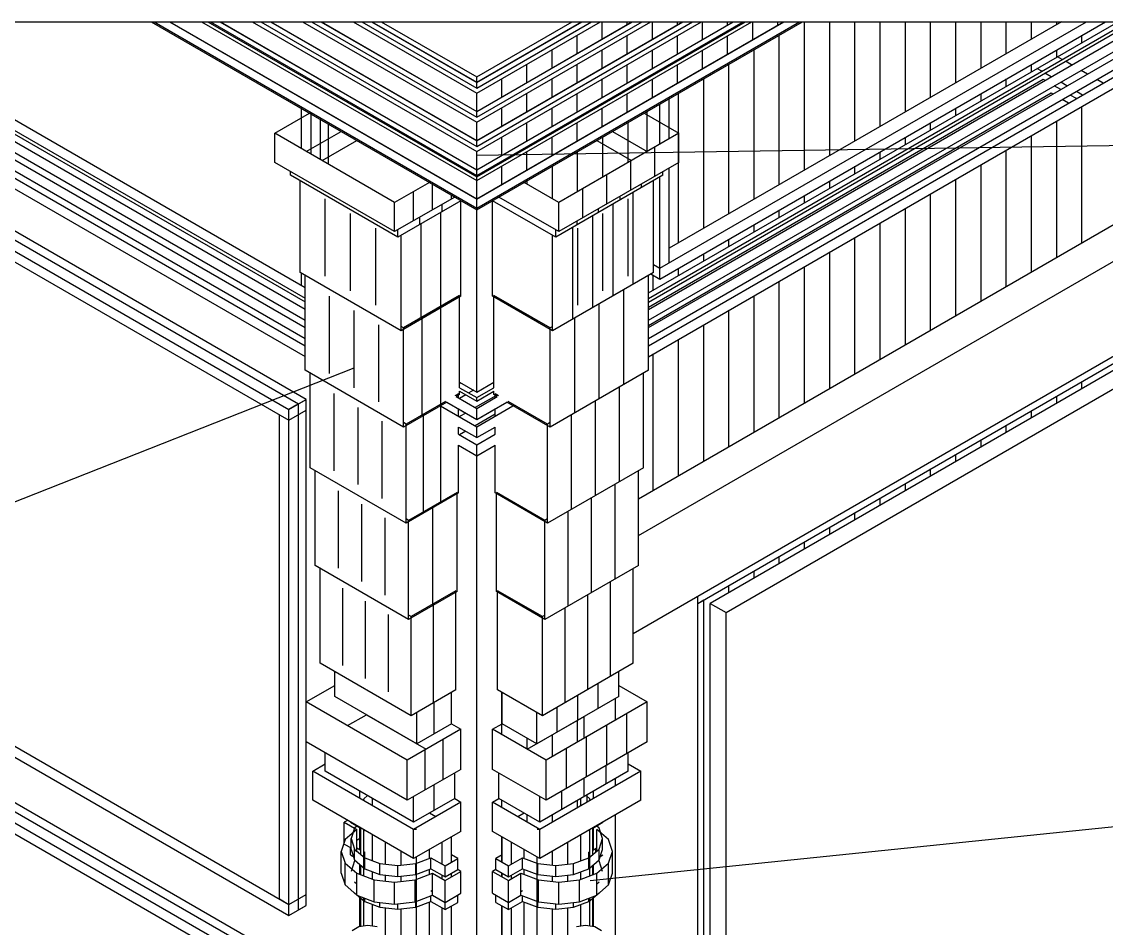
# Model space of a CAD drawing. Header units: inches. Extents: x 0.3 to 16.2, y 0.3 to 11.4.
# Drawn here: x 11.803 to 14.732, y 3.733 to 6.181 of the extents above; entities that cross this region are included whole.
import ezdxf

# ---------------------------------------------------------------- set-up
doc = ezdxf.new("R2010")
doc.units = ezdxf.units.IN
doc.header["$LTSCALE"] = 0.009843
doc.header["$MEASUREMENT"] = 0
doc.layers.add('GEOMETRY', color=7, linetype='Continuous')

msp = doc.modelspace()

# ---------------------------------------------------------------- linework, layer by layer
at = {"layer": 'GEOMETRY'}
for p, q in [((13.0315, 5.8209), (15.9843, 5.8661)), ((12.6992, 5.2453), (10.0787, 4.2126)), ((13.3382, 3.8622), (15.9843, 4.1339))]:
    msp.add_line(p, q, dxfattribs=at)
for points in [[(9.9213, 6.1811), (16.1417, 6.1811), (16.1417, 2.4803), (9.9213, 2.4803), (9.9213, 6.1811)], [(10.66, 6.1811), (12.5244, 5.1047)], [(10.7111, 6.1811), (12.5244, 5.1343)], [(10.7111, 6.1811), (12.5244, 5.1343)], [(10.7627, 6.1811), (12.55, 5.1492)], [(10.7627, 6.1811), (12.55, 5.1492)], [(12.5713, 5.1614), (10.8052, 6.1811)], [(12.5713, 5.1614), (10.8052, 6.1811)], [(11.0014, 6.1811), (12.5681, 5.2768)], [(11.0525, 6.1811), (12.5681, 5.3063)], [(11.0525, 6.1811), (12.5681, 5.3063)], [(11.0867, 6.1811), (12.5681, 5.326)], [(11.0867, 6.1811), (12.5681, 5.326)], [(11.1378, 6.1811), (12.5681, 5.3555)], [(11.1378, 6.1811), (12.5681, 5.3555)], [(11.1719, 6.1811), (12.5681, 5.3752)], [(11.172, 6.1811), (12.5681, 5.3752)], [(11.2233, 6.1811), (12.5681, 5.4047)], [(11.2233, 6.1811), (12.5681, 5.4047)], [(11.2574, 6.1811), (12.5681, 5.4244)], [(11.2743, 6.1811), (12.5681, 5.4343)], [(11.2743, 6.1811), (12.5681, 5.4343)], [(11.2744, 6.1811), (12.5681, 5.4343)], [(11.3255, 6.1811), (12.5681, 5.4638)], [(11.3256, 6.1811), (12.5681, 5.4638)], [(11.3256, 6.1811), (12.5681, 5.4638)], [(12.1518, 6.1811), (13.0315, 5.6732)], [(12.16, 6.1811), (13.0315, 5.678)], [(12.2016, 6.1811), (13.0315, 5.702)], [(12.203, 6.1811), (13.0315, 5.7028)], [(12.2882, 6.1811), (13.0315, 5.752)], [(12.2882, 6.1811), (13.0315, 5.752)], [(12.3053, 6.1811), (13.0315, 5.7618)], [(12.3053, 6.1811), (13.0315, 5.7618)], [(12.3121, 6.1811), (13.0315, 5.7657)], [(12.338, 6.1811), (13.0315, 5.7807)], [(12.338, 6.1811), (13.0315, 5.7807)], [(12.338, 6.1811), (13.0315, 5.7807)], [(12.3394, 6.1811), (13.0315, 5.7815)], [(12.3394, 6.1811), (13.0315, 5.7815)], [(12.3394, 6.1811), (13.0315, 5.7815)], [(12.4246, 6.1811), (13.0315, 5.8307)], [(12.4246, 6.1811), (13.0315, 5.8307)], [(12.4485, 6.1811), (13.0315, 5.8445)], [(12.4744, 6.1811), (13.0315, 5.8594)], [(12.4744, 6.1811), (13.0315, 5.8594)], [(12.4744, 6.1811), (13.0315, 5.8594)], [(12.4757, 6.1811), (13.0315, 5.8602)], [(12.561, 6.1811), (13.0315, 5.9094)], [(12.561, 6.1811), (13.0315, 5.9094)], [(12.5849, 6.1811), (13.0315, 5.9232)], [(12.6108, 6.1811), (13.0315, 5.9382)], [(12.6108, 6.1811), (13.0315, 5.9382)], [(12.6108, 6.1811), (13.0315, 5.9382)], [(12.6121, 6.1811), (13.0315, 5.939)], [(12.6974, 6.1811), (13.0315, 5.9882)], [(12.6974, 6.1811), (13.0315, 5.9882)], [(12.7212, 6.1811), (13.0315, 6.002)], [(12.7471, 6.1811), (13.0315, 6.0169)], [(12.7471, 6.1811), (13.0315, 6.0169)], [(12.7485, 6.1811), (13.0315, 6.0177)], [(12.7737, 6.1811), (13.0315, 6.0323)], [(12.7737, 6.1811), (13.0315, 6.0323)], [(13.0315, 6.0177), (13.3145, 6.1811)], [(13.0315, 6.0323), (13.2892, 6.1811)], [(13.0315, 6.0323), (13.2892, 6.1811)], [(13.0315, 6.002), (13.3418, 6.1811)], [(13.0315, 6.0169), (13.3159, 6.1811)], [(13.0315, 6.0169), (13.3159, 6.1811)], [(13.0315, 5.939), (13.4509, 6.1811)], [(13.0315, 5.9882), (13.3656, 6.1811)], [(13.0315, 5.9882), (13.3656, 6.1811)], [(13.0315, 5.9382), (13.4523, 6.1811)], [(13.0315, 5.9232), (13.4782, 6.1811)], [(13.0315, 5.9382), (13.4523, 6.1811)], [(13.0315, 5.9382), (13.4523, 6.1811)], [(13.0315, 5.8602), (13.5873, 6.1811)], [(13.0315, 5.9094), (13.502, 6.1811)], [(13.0315, 5.9094), (13.502, 6.1811)], [(13.0315, 5.8594), (13.5887, 6.1811)], [(13.0315, 5.8445), (13.6146, 6.1811)], [(13.0315, 5.8594), (13.5887, 6.1811)], [(13.0315, 5.8594), (13.5887, 6.1811)], [(13.0315, 5.7815), (13.7237, 6.1811)], [(13.0315, 5.8307), (13.6384, 6.1811)], [(13.0315, 5.8307), (13.6384, 6.1811)], [(13.0315, 5.7807), (13.7251, 6.1811)], [(13.0315, 5.7657), (13.751, 6.1811)], [(13.0315, 5.7807), (13.7251, 6.1811)], [(13.0315, 5.7807), (13.7251, 6.1811)], [(13.0315, 5.7028), (13.8601, 6.1811)], [(13.0315, 5.752), (13.7748, 6.1811)], [(13.0315, 5.752), (13.7748, 6.1811)], [(13.0315, 5.702), (13.8615, 6.1811)], [(13.0315, 5.678), (13.903, 6.1811)], [(13.0315, 5.6732), (13.9112, 6.1811)], [(13.0315, 5.7618), (13.7578, 6.1811)], [(13.0315, 5.7618), (13.7578, 6.1811)], [(13.0315, 5.7815), (13.7237, 6.1811)], [(13.0315, 5.7815), (13.7237, 6.1811)], [(13.3705, 6.1346), (13.3705, 6.1811)], [(13.4382, 6.1736), (13.4382, 6.1811)], [(13.4681, 4.7933), (15.872, 6.1811)], [(13.4681, 4.7933), (15.872, 6.1811)], [(15.7013, 6.1811), (13.4681, 4.8917)], [(13.4953, 5.4488), (14.7636, 6.1811)], [(13.4953, 5.424), (14.8064, 6.1811)], [(13.4953, 5.4339), (14.7894, 6.1811)], [(13.4953, 5.4339), (14.7894, 6.1811)], [(13.4953, 5.3748), (14.8917, 6.1811)], [(13.4953, 5.4043), (14.8407, 6.1811)], [(13.4953, 5.4043), (14.8407, 6.1811)], [(13.4953, 5.3748), (14.8917, 6.1811)], [(13.4953, 5.3256), (14.9769, 6.1811)], [(13.4953, 5.3551), (14.9258, 6.1811)], [(13.4953, 5.3551), (14.9258, 6.1811)], [(13.4953, 5.3256), (14.9769, 6.1811)], [(13.4953, 5.2764), (15.0622, 6.1811)], [(13.4953, 5.3059), (15.011, 6.1811)], [(13.4953, 5.3059), (15.011, 6.1811)], [(13.5059, 6.1343), (13.5059, 6.1811)], [(13.526, 5.9587), (13.9113, 6.1811)], [(13.526, 5.4862), (14.7297, 6.1811)], [(13.526, 5.5157), (14.6785, 6.1811)], [(13.526, 5.5157), (14.6785, 6.1811)], [(14.6105, 6.1811), (13.5516, 5.5697)], [(13.5736, 6.1732), (13.5736, 6.1811)], [(13.6413, 6.1335), (13.6413, 6.1811)], [(13.7091, 6.1728), (13.7091, 6.1811)], [(13.7772, 6.1331), (13.7772, 6.1811)], [(13.8449, 6.172), (13.8449, 6.1811)], [(13.9169, 5.7807), (13.9169, 6.1811)], [(13.985, 5.8201), (13.985, 6.1811)], [(14.0531, 5.8594), (14.0531, 6.1811)], [(14.1213, 5.8988), (14.1213, 6.1811)], [(14.1894, 5.9382), (14.1894, 6.1811)], [(14.2575, 5.9776), (14.2575, 6.1811)], [(14.3256, 6.0165), (14.3256, 6.1811)], [(14.3937, 6.0559), (14.3937, 6.1811)], [(14.4618, 6.0953), (14.4618, 6.1811)], [(14.5299, 6.1346), (14.5299, 6.1811)], [(14.598, 6.174), (14.598, 6.1811)], [(13.3028, 6.0953), (13.3028, 6.1445)], [(13.4382, 6.0949), (13.4382, 6.1441)], [(13.5736, 6.0945), (13.5736, 6.1437)], [(13.7091, 6.0941), (13.7091, 6.1433)], [(13.8488, 5.7413), (13.8488, 6.1449)], [(14.6661, 6.1248), (14.6661, 6.1445)], [(13.235, 6.0563), (13.235, 6.1055)], [(13.3705, 6.0559), (13.3705, 6.1051)], [(13.5059, 6.0555), (13.5059, 6.1047)], [(13.6413, 6.0547), (13.6413, 6.1039)], [(13.7807, 5.702), (13.7807, 6.1055)], [(14.598, 6.0854), (14.598, 6.1051)], [(13.1673, 6.0173), (13.1673, 6.0665)], [(13.3028, 6.0165), (13.3028, 6.0657)], [(13.4382, 6.0161), (13.4382, 6.0654)], [(13.4543, 4.5295), (16.1417, 6.081)], [(13.5736, 6.0157), (13.5736, 6.065)], [(13.7126, 5.663), (13.7126, 6.0665)], [(14.5299, 6.0461), (14.5299, 6.0657)], [(14.613, 6.0791), (14.6, 6.0866)], [(14.6382, 6.0646), (14.6213, 6.0744)], [(13.6283, 4.6102), (16.1417, 6.0613)], [(16.1417, 6.0417), (13.6622, 4.6102)], [(14.5575, 6.0472), (14.5445, 6.0547)], [(14.5831, 6.0323), (14.5657, 6.0425)], [(14.6811, 6.0398), (14.6638, 6.0496)], [(13.0315, 6.0177), (13.0315, 6.0323)], [(13.0315, 6.002), (13.0315, 6.0169)], [(13.0992, 5.978), (13.0992, 6.0272)], [(13.235, 5.9776), (13.235, 6.0268)], [(13.3705, 5.9772), (13.3705, 6.0264)], [(14.5618, 6.0252), (13.4953, 5.4094)], [(13.5059, 5.9768), (13.5059, 6.026)], [(13.6445, 5.6236), (13.6445, 6.0272)], [(14.4618, 6.0067), (14.4618, 6.0264)], [(14.5657, 6.0228), (14.5618, 6.0252)], [(14.6087, 5.998), (14.5913, 6.0079)], [(14.6256, 6.0079), (14.6087, 6.0177)], [(14.7236, 6.0154), (14.7067, 6.0252)], [(13.0315, 5.939), (13.0315, 5.9882)], [(13.1673, 5.9386), (13.1673, 5.9878)], [(13.3028, 5.9378), (13.3028, 5.987)], [(13.4382, 5.9374), (13.4382, 5.9866)], [(14.5831, 5.9882), (13.4953, 5.3602)], [(13.5764, 5.5843), (13.5764, 5.9878)], [(13.7051, 4.5854), (16.1417, 5.9924)], [(13.7051, 4.5854), (16.1417, 5.9924)], [(14.3937, 5.9673), (14.3937, 5.987)], [(14.5874, 5.9858), (14.5831, 5.9882)], [(14.6512, 5.9736), (14.6343, 5.9831)], [(14.6681, 5.9831), (14.6512, 5.9929)], [(12.5587, 5.8382), (12.5587, 5.9512)], [(13.0315, 5.9382), (13.0315, 5.9528)], [(13.0992, 5.8992), (13.0992, 5.9484)], [(13.235, 5.8988), (13.235, 5.948)], [(13.3705, 5.8984), (13.3705, 5.9476)], [(13.526, 5.9587), (13.5516, 5.9732)], [(13.526, 5.9587), (13.5516, 5.9732)], [(13.526, 5.8504), (13.526, 5.9587)], [(13.5516, 5.865), (13.5516, 5.9732)], [(14.3256, 5.928), (14.3256, 5.9476)], [(14.6299, 5.961), (14.613, 5.9709)], [(14.6661, 5.5835), (14.6661, 5.9524)], [(12.4862, 5.8799), (12.5799, 5.9339)], [(12.5843, 5.8232), (12.5843, 5.9366)], [(13.0315, 5.9232), (13.0315, 5.9382)], [(13.4835, 5.9339), (13.5772, 5.8799)], [(13.4917, 5.8307), (13.4917, 5.939)], [(12.6098, 5.8087), (12.6098, 5.9169)], [(12.6311, 5.7965), (12.6311, 5.9047)], [(12.6311, 5.7965), (12.6311, 5.9047)], [(13.0315, 5.8602), (13.0315, 5.9094)], [(13.1673, 5.8598), (13.1673, 5.9091)], [(13.3028, 5.8591), (13.3028, 5.9083)], [(13.4402, 5.8008), (13.4402, 5.9091)], [(14.2575, 5.889), (14.2575, 5.9087)], [(14.598, 5.5441), (14.598, 5.913)], [(12.8098, 5.6929), (12.4862, 5.8799)], [(12.8098, 5.6929), (12.4862, 5.8799)], [(12.4862, 5.8012), (12.4862, 5.8799)], [(12.5713, 5.8307), (12.665, 5.885)], [(12.6138, 5.8063), (12.7079, 5.8602)], [(13.0315, 5.8594), (13.0315, 5.874)], [(13.0315, 5.8445), (13.0315, 5.8594)], [(13.0992, 5.8205), (13.0992, 5.8697)], [(13.235, 5.8201), (13.235, 5.8693)], [(13.5772, 5.8799), (13.2531, 5.6929)], [(13.5772, 5.8799), (13.2531, 5.6929)], [(13.3555, 5.8602), (13.4492, 5.8059)], [(13.372, 5.7614), (13.372, 5.8697)], [(13.398, 5.8846), (13.4917, 5.8307)], [(13.5772, 5.8012), (13.5772, 5.8799)], [(14.1894, 5.8496), (14.1894, 5.8693)], [(14.5299, 5.5047), (14.5299, 5.8736)], [(13.0315, 5.7815), (13.0315, 5.8307)], [(13.1673, 5.7811), (13.1673, 5.8303)], [(13.3039, 5.722), (13.3039, 5.8303)], [(13.5122, 5.7638), (13.5122, 5.8425)], [(14.1213, 5.8102), (14.1213, 5.8299)], [(14.4618, 5.4654), (14.4618, 5.8346)], [(12.8098, 5.6142), (12.4862, 5.8012)], [(13.0315, 5.1811), (13.0315, 5.8012)], [(13.5772, 5.8012), (13.2531, 5.6142)], [(13.4476, 5.7264), (13.4476, 5.8051)], [(12.5287, 5.7665), (12.5287, 5.7768)], [(13.0315, 5.7807), (13.0315, 5.7953)], [(13.0315, 5.7421), (13.0315, 5.7815)], [(13.0315, 5.7657), (13.0315, 5.7807)], [(13.0992, 5.7417), (13.0992, 5.7909)], [(13.2358, 5.7028), (13.2358, 5.7913)], [(13.5346, 5.7665), (13.5346, 5.7764)], [(13.5516, 5.5303), (13.5516, 5.7862)], [(14.0531, 5.7709), (14.0531, 5.7906)], [(14.3937, 5.426), (14.3937, 5.7953)], [(12.8185, 5.5992), (12.5287, 5.7665)], [(12.5543, 5.5039), (12.5543, 5.752)], [(12.9039, 5.7469), (12.8098, 5.6929)], [(12.9039, 5.7469), (12.8098, 5.6929)], [(12.9122, 5.6732), (12.9122, 5.7421)], [(13.0315, 5.7224), (13.0315, 5.7618)], [(13.0315, 5.7028), (13.0315, 5.752)], [(13.0315, 5.7028), (13.0315, 5.7421)], [(13.2531, 5.6929), (13.1594, 5.7469)], [(13.2531, 5.6929), (13.1594, 5.7469)], [(13.1677, 5.7421), (13.1677, 5.752)], [(13.5346, 5.7665), (13.2449, 5.5992)], [(13.3827, 5.689), (13.3827, 5.7677)], [(13.4768, 5.7331), (13.4768, 5.7429)], [(13.5091, 5.5039), (13.5091, 5.752)], [(13.526, 5.5157), (13.526, 5.7618)], [(13.985, 5.7315), (13.985, 5.7512)], [(14.3256, 5.3866), (14.3256, 5.7559)], [(12.861, 5.6437), (12.861, 5.7224)], [(12.9634, 5.7028), (12.9634, 5.7126)], [(13.0315, 5.702), (13.0315, 5.7165)], [(13.0315, 5.678), (13.0315, 5.7126)], [(13.3181, 5.6516), (13.3181, 5.7303)], [(13.4543, 5.4724), (13.4543, 5.7205)], [(14.2575, 5.3476), (14.2575, 5.7165)], [(12.6224, 5.4941), (12.6224, 5.7028)], [(12.972, 5.7075), (12.8098, 5.6142)], [(12.8098, 5.6142), (12.8098, 5.6929)], [(12.989, 5.6976), (12.8185, 5.5992)], [(12.9378, 5.6681), (12.9378, 5.6878)], [(12.989, 5.4398), (12.989, 5.6976)], [(13.0315, 5.6732), (13.0315, 5.7028)], [(13.2449, 5.5992), (13.0744, 5.6976)], [(13.0744, 5.4398), (13.0744, 5.6976)], [(13.2531, 5.6142), (13.0913, 5.7075)], [(13.2531, 5.6142), (13.2531, 5.6929)], [(13.4, 5.4409), (13.4, 5.689)], [(13.4185, 5.7), (13.4185, 5.7098)], [(13.4409, 5.4941), (13.4409, 5.7028)], [(13.9169, 5.6921), (13.9169, 5.7118)], [(12.6906, 5.4547), (12.6906, 5.6634)], [(12.935, 5.4087), (12.935, 5.6665)], [(13.3453, 5.4094), (13.3453, 5.6575)], [(13.3606, 5.6661), (13.3606, 5.6764)], [(13.3724, 5.4547), (13.3724, 5.6634)], [(13.8488, 5.6528), (13.8488, 5.6724)], [(14.1894, 5.3083), (14.1894, 5.6772)], [(12.8783, 5.6339), (12.8783, 5.6535)], [(12.8811, 5.3776), (12.8811, 5.6354)], [(13.2909, 5.378), (13.2909, 5.626)], [(13.3028, 5.6331), (13.3028, 5.6429)], [(13.7807, 5.6134), (13.7807, 5.6331)], [(14.1213, 5.2689), (14.1213, 5.6378)], [(12.7591, 5.4154), (12.7591, 5.624)], [(12.8185, 5.5992), (12.8185, 5.6189)], [(12.8272, 5.3465), (12.8272, 5.6043)], [(13.2358, 5.3583), (13.2358, 5.6043)], [(13.2362, 5.3465), (13.2362, 5.6043)], [(13.2449, 5.5992), (13.2449, 5.6193)], [(13.3043, 5.4154), (13.3043, 5.624)], [(14.0531, 5.2295), (14.0531, 5.5984)], [(13.7126, 5.5744), (13.7126, 5.5941)], [(13.6445, 5.535), (13.6445, 5.5547)], [(13.985, 5.1902), (13.985, 5.5594)], [(13.5091, 5.5256), (13.526, 5.5157)], [(13.5091, 5.5256), (13.526, 5.5157)], [(13.5091, 5.5256), (13.526, 5.5157)], [(13.526, 5.5157), (13.5516, 5.5303)], [(13.526, 5.4862), (13.526, 5.5157)], [(13.5764, 5.4957), (13.5764, 5.5154)], [(13.9169, 5.1508), (13.9169, 5.5201)], [(12.8272, 5.3465), (12.5543, 5.5039)], [(12.5587, 5.4689), (12.5587, 5.5016)], [(12.5681, 5.2402), (12.5681, 5.4961)], [(13.5091, 5.5039), (13.2362, 5.3465)], [(13.4953, 5.2402), (13.4953, 5.4961)], [(13.502, 5.5), (13.526, 5.4862)], [(13.5083, 5.4563), (13.5083, 5.4965)], [(13.8488, 5.1114), (13.8488, 5.4807)], [(12.5587, 5.4689), (12.5681, 5.4638)], [(13.4287, 5.202), (13.4287, 5.4579)], [(12.6343, 5.2315), (12.6343, 5.4398)], [(12.989, 5.4398), (12.8272, 5.3465)], [(12.9854, 5.4417), (12.8339, 5.3543)], [(12.9854, 5.4417), (12.8339, 5.3543)], [(12.9854, 5.1929), (12.9854, 5.4417)], [(13.2362, 5.3465), (13.0744, 5.4398)], [(13.2295, 5.3543), (13.0776, 5.4417)], [(13.2295, 5.3543), (13.0776, 5.4417)], [(13.0776, 5.1929), (13.0776, 5.4417)], [(13.4287, 5.2315), (13.4287, 5.4398)], [(13.7807, 5.072), (13.7807, 5.4413)], [(12.7008, 5.1929), (12.7008, 5.4016)], [(12.935, 5.1449), (12.935, 5.4126)], [(13.3622, 5.1634), (13.3622, 5.4193)], [(13.3622, 5.1929), (13.3622, 5.4016)], [(13.7126, 5.0331), (13.7126, 5.402)], [(12.7673, 5.1543), (12.7673, 5.363)], [(12.8846, 5.1157), (12.8846, 5.3835)], [(13.2961, 5.1248), (13.2961, 5.3807)], [(13.2961, 5.1543), (13.2961, 5.363)], [(13.6445, 4.9937), (13.6445, 5.3626)], [(12.8339, 5.3543), (12.8272, 5.3583)], [(12.8339, 5.3543), (12.8272, 5.3583)], [(12.8339, 5.0866), (12.8339, 5.3543)], [(13.2362, 5.3583), (13.2295, 5.3543)], [(13.2362, 5.3583), (13.2295, 5.3543)], [(13.2295, 5.0866), (13.2295, 5.3543)], [(13.5764, 4.9543), (13.5764, 5.3232)], [(9.9213, 5.3003), (12.5244, 3.7972)], [(9.9213, 5.3001), (12.5244, 3.7972)], [(9.9213, 5.3001), (12.5244, 3.7972)], [(13.5083, 4.915), (13.5083, 5.2843)], [(9.9213, 5.2706), (12.5244, 3.7677)], [(12.8339, 5.0866), (12.5681, 5.2402)], [(12.5815, 4.9764), (12.5815, 5.2323)], [(13.4953, 5.2402), (13.2295, 5.0866)], [(13.4819, 4.9764), (13.4819, 5.2323)], [(12.9854, 5.2079), (13.0315, 5.1811)], [(12.989, 5.2059), (12.9854, 5.2035)], [(12.9854, 5.1929), (13.0315, 5.1661)], [(12.9854, 5.1929), (13.0315, 5.1661)], [(13.0232, 5.1862), (13.0102, 5.1787)], [(13.0315, 5.1811), (13.0776, 5.2079)], [(13.0315, 5.1661), (13.0776, 5.1929)], [(13.0315, 5.1661), (13.0776, 5.1929)], [(13.4169, 4.939), (13.4169, 5.1949)], [(14.6661, 5.1898), (14.6661, 5.2094)], [(12.5244, 5.1343), (12.5713, 5.1614)], [(12.5244, 5.1343), (12.5713, 5.1614)], [(12.55, 5.1492), (12.5713, 5.1614)], [(12.55, 5.1492), (12.5713, 5.1614)], [(12.5713, 3.7949), (12.5713, 5.1614)], [(12.5713, 5.1319), (12.5713, 5.1614)], [(12.6465, 4.9685), (12.6465, 5.1772)], [(12.9472, 5.1559), (12.8406, 5.0945)], [(12.9472, 5.1559), (12.8406, 5.0945)], [(12.9823, 5.1764), (12.9728, 5.1709)], [(12.9823, 5.1764), (12.9728, 5.1709)], [(12.9854, 5.1744), (12.9764, 5.1689)], [(12.9764, 5.1689), (13.0315, 5.1366)], [(12.9764, 5.1689), (13.0315, 5.1366)], [(12.9823, 5.1654), (12.9823, 5.1764)], [(13.002, 5.1736), (12.9846, 5.1638)], [(12.9854, 5.1831), (13.0315, 5.1563)], [(12.9854, 5.1744), (12.9854, 5.1831)], [(13.0827, 5.1713), (13.0276, 5.1394)], [(13.0315, 5.1563), (13.0776, 5.1831)], [(13.0315, 5.1366), (13.087, 5.1689)], [(13.0315, 5.1366), (13.087, 5.1689)], [(13.0315, 5.1563), (13.0315, 5.1661)], [(13.0776, 5.1744), (13.0776, 5.1831)], [(13.087, 5.1689), (13.0776, 5.1744)], [(13.0906, 5.1709), (13.0811, 5.1764)], [(13.0906, 5.1709), (13.0811, 5.1764)], [(13.0811, 5.1654), (13.0811, 5.1764)], [(13.2224, 5.0945), (13.1161, 5.1559)], [(13.2224, 5.0945), (13.1161, 5.1559)], [(13.352, 4.9016), (13.352, 5.1575)], [(13.4169, 4.9685), (13.4169, 5.1772)], [(14.598, 5.1504), (14.598, 5.1701)], [(12.5713, 3.6177), (9.9213, 5.1478)], [(12.5713, 3.6177), (9.9213, 5.1478)], [(12.5457, 5.1465), (12.5244, 5.1343)], [(12.5244, 5.1047), (12.5244, 5.1343)], [(12.5244, 5.1047), (12.5713, 5.1319)], [(12.5244, 5.1047), (12.5713, 5.1319)], [(12.5244, 5.1047), (12.5713, 5.1319)], [(12.55, 3.7827), (12.55, 5.1492)], [(12.5713, 3.8244), (12.5713, 5.1319)], [(12.711, 4.9311), (12.711, 5.1398)], [(12.9508, 5.1539), (12.8339, 5.0866)], [(12.9335, 5.1441), (13.0315, 5.0874)], [(12.9335, 5.1441), (13.0315, 5.0874)], [(12.935, 4.8811), (12.935, 5.1488)], [(12.9508, 5.1539), (13.0315, 5.1071)], [(12.9823, 5.1358), (13.0315, 5.1071)], [(12.9823, 5.1161), (12.9823, 5.1358)], [(13.0315, 5.1071), (13.1126, 5.1539)], [(13.0315, 5.0874), (13.1295, 5.1441)], [(13.0315, 5.0874), (13.1295, 5.1441)], [(13.0315, 5.1071), (13.0315, 5.1366)], [(13.0315, 5.1071), (13.0811, 5.1358)], [(13.0315, 5.1169), (13.0315, 5.1268)], [(13.0811, 5.1161), (13.0811, 5.1358)], [(13.2295, 5.0866), (13.1126, 5.1539)], [(13.352, 4.9311), (13.352, 5.1398)], [(14.5299, 5.111), (14.5299, 5.1307)], [(9.9213, 5.1232), (12.55, 3.6055)], [(9.9213, 5.1232), (12.55, 3.6055)], [(12.4988, 5.1197), (12.5244, 5.1047)], [(12.4988, 5.1197), (12.5244, 5.1047)], [(12.4988, 3.8122), (12.4988, 5.1197)], [(12.5244, 3.7972), (12.5244, 5.1047)], [(12.776, 4.8937), (12.776, 5.1024)], [(12.8406, 5.0945), (12.8339, 5.0984)], [(12.8406, 5.0945), (12.8339, 5.0984)], [(12.8878, 4.8539), (12.8878, 5.1217)], [(13.002, 5.1244), (12.9846, 5.1146)], [(13.0811, 5.1213), (13.0276, 5.0902)], [(13.0315, 5.1071), (13.0315, 5.1169)], [(13.2295, 5.0984), (13.2224, 5.0945)], [(13.2295, 5.0984), (13.2224, 5.0945)], [(13.2874, 4.8642), (13.2874, 5.1201)], [(13.2874, 4.8937), (13.2874, 5.1024)], [(9.9213, 5.0934), (12.5244, 3.5906)], [(9.9213, 5.0934), (12.5244, 3.5906)], [(12.8406, 4.8268), (12.8406, 5.0945)], [(12.9823, 5.0866), (13.0315, 5.0579)], [(12.9823, 5.0866), (13.0315, 5.0579)], [(12.9823, 5.0669), (12.9823, 5.0866)], [(13.002, 5.0752), (12.9846, 5.0654)], [(13.0315, 5.0579), (13.0315, 5.0874)], [(13.0315, 5.0579), (13.0811, 5.0866)], [(13.0315, 5.0579), (13.0811, 5.0866)], [(13.0315, 5.0677), (13.0315, 5.0776)], [(13.0811, 5.0669), (13.0811, 5.0866)], [(13.2224, 4.8268), (13.2224, 5.0945)], [(14.4618, 5.0717), (14.4618, 5.0913)], [(9.9213, 5.0639), (12.5244, 3.561)], [(12.9823, 5.0669), (13.0315, 5.0382)], [(12.9823, 5.0669), (13.0315, 5.0382)], [(13.0315, 5.0579), (13.0315, 5.0677)], [(13.0315, 5.0382), (13.0811, 5.0669)], [(13.0315, 5.0382), (13.0811, 5.0669)], [(14.3937, 5.0323), (14.3937, 5.052)], [(12.9823, 5.0374), (13.0315, 5.0087)], [(12.9823, 4.9087), (12.9823, 5.0374)], [(13.0315, 5.0087), (13.0315, 5.0382)], [(13.0315, 5.0087), (13.0811, 5.0374)], [(13.0315, 2.4803), (13.0315, 5.0335)], [(13.0315, 5.0185), (13.0315, 5.0283)], [(13.0811, 4.9087), (13.0811, 5.0374)], [(14.3256, 4.9929), (14.3256, 5.0126)], [(12.8406, 4.8268), (12.5815, 4.9764)], [(12.5953, 4.7126), (12.5953, 4.9685)], [(13.4819, 4.9764), (13.2224, 4.8268)], [(13.4681, 4.7126), (13.4681, 4.9685)], [(14.2575, 4.9539), (14.2575, 4.9736)], [(13.4051, 4.6764), (13.4051, 4.9323)], [(14.1894, 4.9146), (14.1894, 4.9343)], [(12.6583, 4.7059), (12.6583, 4.9142)], [(12.9823, 4.9087), (12.8406, 4.8268)], [(12.9787, 4.9102), (12.8476, 4.8346)], [(12.9787, 4.9102), (12.8476, 4.8346)], [(12.9787, 4.6425), (12.9787, 4.9102)], [(13.2224, 4.8268), (13.0811, 4.9087)], [(13.2157, 4.8346), (13.0846, 4.9102)], [(13.2157, 4.8346), (13.0846, 4.9102)], [(13.0846, 4.6425), (13.0846, 4.9102)], [(13.3417, 4.6398), (13.3417, 4.8957)], [(13.4051, 4.7059), (13.4051, 4.9142)], [(14.1213, 4.8752), (14.1213, 4.8949)], [(12.7213, 4.6693), (12.7213, 4.878)], [(12.913, 4.6047), (12.913, 4.8724)], [(13.3417, 4.6693), (13.3417, 4.878)], [(12.7843, 4.6327), (12.7843, 4.8413)], [(12.8476, 4.8346), (12.8406, 4.8386)], [(12.8476, 4.8346), (12.8406, 4.8386)], [(12.8476, 4.5669), (12.8476, 4.8346)], [(13.2224, 4.8386), (13.2157, 4.8346)], [(13.2224, 4.8386), (13.2157, 4.8346)], [(13.2157, 4.5669), (13.2157, 4.8346)], [(13.2787, 4.6031), (13.2787, 4.8594)], [(13.2787, 4.6327), (13.2787, 4.8413)], [(14.0531, 4.8358), (14.0531, 4.8555)], [(13.985, 4.7965), (13.985, 4.8161)], [(13.9169, 4.7571), (13.9169, 4.7768)], [(13.8488, 4.7177), (13.8488, 4.7374)], [(12.8476, 4.5669), (12.5953, 4.7126)], [(12.6087, 4.4488), (12.6087, 4.7047)], [(13.4681, 4.7126), (13.2157, 4.5669)], [(13.4543, 4.4488), (13.4543, 4.7047)], [(13.7807, 4.6783), (13.7807, 4.698)], [(13.3929, 4.4134), (13.3929, 4.6693)], [(13.7126, 4.6394), (13.7126, 4.6591)], [(12.6701, 4.4429), (12.6701, 4.6516)], [(12.9787, 4.6425), (12.8476, 4.5669)], [(12.9752, 4.6445), (12.8543, 4.5748)], [(12.9752, 4.6445), (12.8543, 4.5748)], [(12.9752, 4.3768), (12.9752, 4.6445)], [(13.2157, 4.5669), (13.0846, 4.6425)], [(13.2091, 4.5748), (13.0878, 4.6445)], [(13.2091, 4.5748), (13.0878, 4.6445)], [(13.0878, 4.3768), (13.0878, 4.6445)], [(13.3315, 4.378), (13.3315, 4.6339)], [(13.3929, 4.4429), (13.3929, 4.6516)], [(13.4543, 4.5295), (13.6283, 4.6299)], [(13.4543, 4.5295), (13.6283, 4.6299)], [(13.6283, 2.4803), (13.6283, 4.6299)], [(12.7315, 4.4075), (12.7315, 4.6161)], [(12.915, 4.3421), (12.915, 4.6098)], [(13.3315, 4.4075), (13.3315, 4.6161)], [(13.6283, 4.6102), (13.6453, 4.6201)], [(13.6283, 4.6102), (13.6453, 4.6201)], [(13.6445, 2.4803), (13.6445, 4.6197)], [(13.6453, 2.4803), (13.6453, 4.6201)], [(13.6622, 4.6102), (13.7051, 4.5854)], [(13.6622, 4.6102), (13.7051, 4.5854)], [(13.6622, 2.4803), (13.6622, 4.6102)], [(12.7929, 4.372), (12.7929, 4.5807)], [(12.8543, 4.5748), (12.8476, 4.5787)], [(12.8543, 4.5748), (12.8476, 4.5787)], [(12.8543, 4.3071), (12.8543, 4.5748)], [(13.2157, 4.5787), (13.2091, 4.5748)], [(13.2157, 4.5787), (13.2091, 4.5748)], [(13.2091, 4.3071), (13.2091, 4.5748)], [(13.2705, 4.3425), (13.2705, 4.5984)], [(13.2705, 4.372), (13.2705, 4.5807)], [(13.7051, 2.4803), (13.7051, 4.5854)], [(12.8543, 4.3071), (12.6087, 4.4488)], [(12.648, 4.3591), (12.648, 4.4264)], [(13.4543, 4.4488), (13.2091, 4.3071)], [(13.4154, 4.3591), (13.4154, 4.4264)], [(12.5713, 4.3445), (12.648, 4.389)], [(12.9752, 4.3768), (12.8543, 4.3071)], [(12.9634, 4.2854), (12.9634, 4.3701)], [(13.2091, 4.3071), (13.0878, 4.3768)], [(13.0996, 4.2559), (13.0996, 4.3701)], [(13.1, 4.2854), (13.1, 4.3701)], [(13.3598, 4.3272), (13.3598, 4.3941)], [(13.4154, 4.3886), (13.4917, 4.3445)], [(12.8441, 4.187), (12.5713, 4.3445)], [(12.8441, 4.187), (12.5713, 4.3445)], [(12.5713, 4.2362), (12.5713, 4.3445)], [(12.8697, 4.2311), (12.648, 4.3591)], [(12.9165, 4.2583), (12.9165, 4.3429)], [(13.4154, 4.3591), (13.1937, 4.2311)], [(13.4917, 4.3445), (13.2193, 4.187)], [(13.4917, 4.3445), (13.2193, 4.187)], [(13.3043, 4.2953), (13.3043, 4.3622)], [(13.4067, 4.2953), (13.4067, 4.3543)], [(13.4917, 4.2362), (13.4917, 4.3445)], [(12.6823, 4.2803), (12.7335, 4.3098)], [(12.7335, 4.3098), (12.8953, 4.2165)], [(12.8697, 4.2311), (12.8697, 4.3157)], [(13.1937, 4.2311), (13.1937, 4.3157)], [(13.2488, 4.2634), (13.2488, 4.3303)], [(13.4374, 4.2047), (13.4374, 4.313)], [(12.9634, 4.2854), (12.8697, 4.2311)], [(12.9634, 4.2854), (12.989, 4.2705)], [(13.0744, 4.2705), (13.1, 4.2854)], [(13.1937, 4.2311), (13.1, 4.2854)], [(13.1681, 4.2165), (13.3213, 4.3051)], [(13.3039, 4.2358), (13.3039, 4.2949)], [(13.3213, 4.2461), (13.3213, 4.3051)], [(13.3827, 4.1732), (13.3827, 4.2815)], [(12.989, 4.2705), (12.8441, 4.187)], [(12.989, 4.2705), (12.8441, 4.187)], [(12.989, 4.1622), (12.989, 4.2705)], [(13.2193, 4.187), (13.0744, 4.2705)], [(13.2193, 4.187), (13.0744, 4.2705)], [(13.0744, 4.1622), (13.0744, 4.2705)], [(13.2358, 4.1969), (13.2358, 4.2559)], [(13.3283, 4.1417), (13.3283, 4.25)], [(12.8441, 4.0787), (12.5713, 4.2362)], [(12.9406, 4.1346), (12.9406, 4.2429)], [(13.1677, 4.2165), (13.1677, 4.2461)], [(13.4917, 4.2362), (13.2193, 4.0787)], [(13.2736, 4.1102), (13.2736, 4.2185)], [(12.6224, 4.1575), (12.6224, 4.2067)], [(12.8925, 4.1067), (12.8925, 4.215)], [(13.4409, 4.1575), (13.4409, 4.2067)], [(12.5886, 4.1575), (12.6224, 4.1772)], [(12.8441, 4.0787), (12.8441, 4.187)], [(12.989, 4.1622), (12.8441, 4.0787)], [(13.2193, 4.0787), (13.0744, 4.1622)], [(13.2193, 4.0787), (13.2193, 4.187)], [(13.3811, 4.1228), (13.3811, 4.172)], [(13.4409, 4.1772), (13.4748, 4.1575)], [(12.861, 4), (12.5886, 4.1575)], [(12.861, 4), (12.5886, 4.1575)], [(12.5886, 4.0787), (12.5886, 4.1575)], [(12.861, 4.0197), (12.6224, 4.1575)], [(12.972, 4.0835), (12.972, 4.1524)], [(13.0913, 4.0835), (13.0913, 4.1524)], [(13.4748, 4.1575), (13.202, 4)], [(13.4748, 4.1575), (13.202, 4)], [(13.4409, 4.1575), (13.202, 4.0197)], [(13.3213, 4.0886), (13.3213, 4.1378)], [(13.4067, 4.1181), (13.4067, 4.1378)], [(13.4748, 4.0787), (13.4748, 4.1575)], [(12.7161, 4.0835), (12.7161, 4.1031)], [(12.9165, 4.0516), (12.9165, 4.1205)], [(13.2618, 4.0539), (13.2618, 4.1031)], [(13.3469, 4.0835), (13.3469, 4.1031)], [(12.861, 3.9213), (12.5886, 4.0787)], [(12.7268, 4.0831), (12.7252, 4.0783)], [(12.7366, 4.0917), (12.7268, 4.0831)], [(12.7504, 4.0638), (12.7504, 4.0835)], [(12.861, 4.0197), (12.861, 4.0886)], [(12.972, 4.0835), (12.861, 4.0197)], [(12.989, 4.0736), (12.861, 4)], [(12.989, 4.0736), (12.861, 4)], [(12.972, 4.0835), (12.989, 4.0736)], [(12.989, 3.9949), (12.989, 4.0736)], [(13.0744, 4.0736), (13.0913, 4.0835)], [(13.202, 4), (13.0744, 4.0736)], [(13.202, 4), (13.0744, 4.0736)], [(13.0744, 3.9949), (13.0744, 4.0736)], [(13.202, 4.0197), (13.0913, 4.0835)], [(13.0996, 4.0591), (13.0996, 4.0787)], [(13.202, 4.0197), (13.202, 4.0886)], [(13.4748, 4.0787), (13.202, 3.9213)], [(13.3039, 4.0587), (13.3039, 4.0783)], [(13.313, 4.0638), (13.313, 4.0835)], [(13.3366, 4.0831), (13.3268, 4.0917)], [(13.3299, 4.0736), (13.3299, 4.0933)], [(13.3382, 4.0783), (13.3366, 4.0831)], [(12.9209, 4.0343), (12.9039, 4.0441)], [(13.1594, 4.0441), (13.1425, 4.0343)], [(12.6823, 4.0244), (12.6736, 4.0197)], [(12.6736, 4.0197), (12.7079, 4)], [(12.6736, 4.0197), (12.7079, 4)], [(12.6736, 3.9606), (12.6736, 4.0197)], [(12.6906, 4.0197), (12.7185, 4.0035)], [(13.1677, 4.0197), (13.1677, 4.0394)], [(13.2358, 4.0197), (13.2358, 4.0394)], [(13.3449, 4.0035), (13.3724, 4.0197)], [(13.4067, 2.4803), (13.4067, 4.0394)], [(12.7079, 4), (12.6764, 3.9728)], [(12.7016, 4.0035), (12.6921, 3.9752)], [(12.7087, 4.0094), (12.7016, 4.0035)], [(12.7079, 3.9409), (12.7079, 4)], [(12.7161, 3.9461), (12.7161, 4.0047)], [(12.7185, 3.9327), (12.7185, 4.0035)], [(12.7268, 3.8744), (12.7268, 3.9988)], [(12.7268, 3.9988), (12.7291, 3.9976)], [(12.7504, 3.9154), (12.7504, 3.985)], [(12.7504, 3.9154), (12.7504, 3.985)], [(12.8606, 4.0004), (12.8685, 4.0012)], [(12.8606, 4.0004), (12.8685, 4.0012)], [(12.861, 3.9213), (12.861, 4)], [(12.989, 3.9949), (12.861, 3.9213)], [(13.202, 3.9213), (13.0744, 3.9949)], [(13.1949, 4.0012), (13.2028, 4.0004)], [(13.1949, 4.0012), (13.2028, 4.0004)], [(13.202, 3.9213), (13.202, 4)], [(13.313, 3.9154), (13.313, 3.985)], [(13.313, 3.9154), (13.313, 3.985)], [(13.3343, 3.9976), (13.3366, 3.9988)], [(13.3366, 3.8744), (13.3366, 3.9988)], [(13.3449, 3.9327), (13.3449, 4.0035)], [(13.3469, 3.9457), (13.3469, 4.0047)], [(13.3618, 4.0035), (13.3547, 4.0094)], [(13.387, 3.9728), (13.3555, 4)], [(13.3555, 3.9409), (13.3555, 4)], [(13.3713, 3.9752), (13.3618, 4.0035)], [(12.6764, 3.9728), (12.6654, 3.9409)], [(12.6736, 3.9606), (12.6921, 3.95)], [(12.6921, 3.9752), (12.7016, 3.9472)], [(12.6921, 3.9752), (12.7016, 3.9472)], [(12.6921, 3.9457), (12.6921, 3.9752)], [(12.7161, 3.9752), (12.7079, 3.9705)], [(12.7854, 3.9063), (12.7854, 3.965)], [(12.9378, 3.9063), (12.9378, 3.9654)], [(12.9634, 3.9114), (12.9634, 3.9803)], [(13.0996, 3.9114), (13.0996, 3.9803)], [(13.1, 3.9114), (13.1, 3.9803)], [(13.1256, 3.9063), (13.1256, 3.9654)], [(13.2776, 3.9063), (13.2776, 3.965)], [(13.3618, 3.9472), (13.3713, 3.9752)], [(13.3618, 3.9472), (13.3713, 3.9752)], [(13.3713, 3.9457), (13.3713, 3.9752)], [(13.398, 3.9409), (13.387, 3.9728)], [(12.6654, 3.9409), (12.6764, 3.9091)], [(12.6654, 3.9409), (12.6764, 3.9091)], [(12.6654, 3.8819), (12.6654, 3.9409)], [(12.6906, 3.9311), (12.6906, 3.9508)], [(12.6906, 3.9311), (12.7016, 3.9248)], [(12.6921, 3.9457), (12.7016, 3.9177)], [(12.7016, 3.9177), (12.7016, 3.9472)], [(12.7016, 3.9472), (12.7291, 3.9236)], [(12.7016, 3.9472), (12.7291, 3.9236)], [(12.7016, 3.9445), (12.7079, 3.9409)], [(12.7079, 3.9508), (12.7185, 3.9445)], [(12.7079, 3.9508), (12.7185, 3.9445)], [(12.7268, 3.9398), (12.7291, 3.9386)], [(12.7268, 3.9398), (12.7291, 3.9386)], [(12.7291, 3.9386), (12.7268, 3.9366)], [(12.7291, 3.9091), (12.7291, 3.9386)], [(12.8272, 3.9031), (12.8272, 3.9409)], [(12.8685, 2.4803), (12.8685, 3.9256)], [(12.9039, 3.922), (12.9039, 3.9457)], [(12.9803, 3.9213), (12.9634, 3.9311)], [(13.1, 3.9311), (13.0827, 3.9213)], [(13.1594, 3.922), (13.1594, 3.9457)], [(13.1949, 2.4803), (13.1949, 3.9256)], [(13.2358, 3.9031), (13.2358, 3.9409)], [(13.2362, 3.9031), (13.2362, 3.9409)], [(13.3343, 3.9236), (13.3618, 3.9472)], [(13.3343, 3.9236), (13.3618, 3.9472)], [(13.3343, 3.9386), (13.3366, 3.9398)], [(13.3343, 3.9386), (13.3366, 3.9398)], [(13.3366, 3.9366), (13.3343, 3.9386)], [(13.3343, 3.9091), (13.3343, 3.9386)], [(13.3449, 3.9445), (13.3555, 3.9508)], [(13.3449, 3.9445), (13.3555, 3.9508)], [(13.3535, 3.9402), (13.3535, 3.9496)], [(13.3618, 3.9177), (13.3618, 3.9472)], [(13.3618, 3.9177), (13.3713, 3.9457)], [(13.3618, 3.9248), (13.3724, 3.9311)], [(13.387, 3.9091), (13.398, 3.9409)], [(13.387, 3.9091), (13.398, 3.9409)], [(13.398, 3.8819), (13.398, 3.9409)], [(12.6764, 3.85), (12.6764, 3.9091)], [(12.6764, 3.9091), (12.7079, 3.8819)], [(12.6764, 3.9091), (12.7079, 3.8819)], [(12.7016, 3.915), (12.6921, 3.8866)], [(12.7016, 3.9177), (12.7291, 3.8941)], [(12.7035, 3.9161), (12.7016, 3.915)], [(12.7161, 3.8787), (12.7161, 3.9051)], [(12.7185, 3.8776), (12.7185, 3.9031)], [(12.7291, 3.8941), (12.7291, 3.9236)], [(12.7291, 3.9236), (12.7701, 3.9079)], [(12.7291, 3.9236), (12.7701, 3.9079)], [(12.7701, 3.8783), (12.7701, 3.9079)], [(12.7701, 3.9079), (12.8185, 3.9024)], [(12.7701, 3.9079), (12.8185, 3.9024)], [(12.8185, 3.9024), (12.8669, 3.9079)], [(12.8185, 3.9024), (12.8669, 3.9079)], [(12.8185, 3.8728), (12.8185, 3.9024)], [(12.8669, 3.9079), (12.9079, 3.9236)], [(12.8669, 3.9079), (12.9079, 3.9236)], [(12.8669, 3.8783), (12.8669, 3.9079)], [(12.9079, 3.8941), (12.9079, 3.9236)], [(12.9079, 3.9236), (12.9465, 3.9016)], [(12.9079, 3.9236), (12.9465, 3.9016)], [(12.9465, 3.9016), (12.9803, 3.9213)], [(12.9465, 3.9016), (12.9803, 3.9213)], [(12.9465, 3.872), (12.9465, 3.9016)], [(12.9803, 3.8917), (12.9803, 3.9213)], [(13.0827, 3.9213), (13.1169, 3.9016)], [(13.0827, 3.9213), (13.1169, 3.9016)], [(13.0827, 3.8917), (13.0827, 3.9213)], [(13.1169, 3.9016), (13.1551, 3.9236)], [(13.1169, 3.9016), (13.1551, 3.9236)], [(13.1169, 3.872), (13.1169, 3.9016)], [(13.1551, 3.8941), (13.1551, 3.9236)], [(13.1551, 3.9236), (13.1965, 3.9079)], [(13.1551, 3.9236), (13.1965, 3.9079)], [(13.1965, 3.8783), (13.1965, 3.9079)], [(13.1965, 3.9079), (13.2449, 3.9024)], [(13.1965, 3.9079), (13.2449, 3.9024)], [(13.2449, 3.9024), (13.2933, 3.9079)], [(13.2449, 3.9024), (13.2933, 3.9079)], [(13.2449, 3.8728), (13.2449, 3.9024)], [(13.2933, 3.9079), (13.3343, 3.9236)], [(13.2933, 3.9079), (13.3343, 3.9236)], [(13.2933, 3.8783), (13.2933, 3.9079)], [(13.3343, 3.8941), (13.3343, 3.9236)], [(13.3343, 3.8941), (13.3618, 3.9177)], [(13.3449, 3.8776), (13.3449, 3.9031)], [(13.3469, 3.8787), (13.3469, 3.9051)], [(13.3555, 3.8819), (13.387, 3.9091)], [(13.3555, 3.8819), (13.387, 3.9091)], [(13.3618, 3.915), (13.3598, 3.9161)], [(13.3713, 3.8866), (13.3618, 3.915)], [(13.387, 3.85), (13.387, 3.9091)], [(12.6654, 3.8819), (12.6764, 3.85)], [(12.7079, 3.8228), (12.7079, 3.8819)], [(12.7079, 3.8819), (12.7547, 3.8638)], [(12.7079, 3.8819), (12.7547, 3.8638)], [(12.7291, 3.8941), (12.7701, 3.8783)], [(12.7504, 3.8654), (12.7504, 3.8858)], [(12.7504, 3.8654), (12.7504, 3.8858)], [(12.7701, 3.8783), (12.8185, 3.8728)], [(12.7854, 3.8602), (12.7854, 3.8768)], [(12.8185, 3.8728), (12.8669, 3.8783)], [(12.8272, 3.8594), (12.8272, 3.8736)], [(12.8654, 3.8638), (12.9122, 3.8819)], [(12.8654, 3.8638), (12.9122, 3.8819)], [(12.8669, 3.8783), (12.9079, 3.8941)], [(12.9039, 3.8787), (12.9039, 3.8925)], [(12.9079, 3.8941), (12.9465, 3.872)], [(12.9122, 3.8228), (12.9122, 3.8819)], [(12.9122, 3.8819), (12.9465, 3.8622)], [(12.9122, 3.8819), (12.9465, 3.8622)], [(12.9378, 3.8669), (12.9378, 3.8768)], [(12.9465, 3.872), (12.9803, 3.8917)], [(12.9465, 3.8622), (12.989, 3.8866)], [(12.9465, 3.8622), (12.989, 3.8866)], [(12.9634, 3.872), (12.9634, 3.8819)], [(12.989, 3.8866), (12.9803, 3.8917)], [(12.989, 3.8276), (12.989, 3.8866)], [(13.0827, 3.8917), (13.0744, 3.8866)], [(13.0744, 3.8866), (13.1169, 3.8622)], [(13.0744, 3.8866), (13.1169, 3.8622)], [(13.0744, 3.8276), (13.0744, 3.8866)], [(13.0827, 3.8917), (13.1169, 3.872)], [(13.0996, 3.872), (13.0996, 3.8819)], [(13.1, 3.872), (13.1, 3.8819)], [(13.1169, 3.872), (13.1551, 3.8941)], [(13.1169, 3.8622), (13.1508, 3.8819)], [(13.1169, 3.8622), (13.1508, 3.8819)], [(13.1256, 3.8669), (13.1256, 3.8768)], [(13.1508, 3.8228), (13.1508, 3.8819)], [(13.1508, 3.8819), (13.198, 3.8638)], [(13.1508, 3.8819), (13.198, 3.8638)], [(13.1551, 3.8941), (13.1965, 3.8783)], [(13.1594, 3.8787), (13.1594, 3.8925)], [(13.1965, 3.8783), (13.2449, 3.8728)], [(13.2358, 3.8594), (13.2358, 3.8736)], [(13.2362, 3.8594), (13.2362, 3.8736)], [(13.2449, 3.8728), (13.2933, 3.8783)], [(13.2776, 3.8602), (13.2776, 3.8768)], [(13.2933, 3.8783), (13.3343, 3.8941)], [(13.3087, 3.8638), (13.3555, 3.8819)], [(13.3087, 3.8638), (13.3555, 3.8819)], [(13.313, 3.8654), (13.313, 3.8858)], [(13.313, 3.8654), (13.313, 3.8858)], [(13.3555, 3.8228), (13.3555, 3.8819)], [(13.387, 3.85), (13.398, 3.8819)], [(12.6764, 3.85), (12.7079, 3.8228)], [(12.7016, 3.8587), (12.7079, 3.8535)], [(12.7016, 3.8587), (12.7079, 3.8535)], [(12.7547, 3.8047), (12.7547, 3.8638)], [(12.7547, 3.8638), (12.8098, 3.8575)], [(12.7547, 3.8638), (12.8098, 3.8575)], [(12.8098, 3.8575), (12.8654, 3.8638)], [(12.8098, 3.8575), (12.8654, 3.8638)], [(12.8098, 3.7984), (12.8098, 3.8575)], [(12.8654, 3.8047), (12.8654, 3.8638)], [(12.9465, 3.8031), (12.9465, 3.8622)], [(13.1169, 3.8031), (13.1169, 3.8622)], [(13.198, 3.8047), (13.198, 3.8638)], [(13.198, 3.8638), (13.2531, 3.8575)], [(13.198, 3.8638), (13.2531, 3.8575)], [(13.2531, 3.8575), (13.3087, 3.8638)], [(13.2531, 3.8575), (13.3087, 3.8638)], [(13.2531, 3.7984), (13.2531, 3.8575)], [(13.3087, 3.8047), (13.3087, 3.8638)], [(13.3555, 3.8535), (13.3618, 3.8587)], [(13.3555, 3.8535), (13.3618, 3.8587)], [(13.3555, 3.8228), (13.387, 3.85)], [(12.4988, 3.8122), (12.5244, 3.7972)], [(12.5244, 3.7972), (12.5713, 3.8244)], [(12.5244, 3.7972), (12.5713, 3.8244)], [(12.5244, 3.7972), (12.5713, 3.8244)], [(12.5713, 3.7949), (12.5713, 3.8244)], [(12.7016, 3.8291), (12.7291, 3.8055)], [(12.7079, 3.8228), (12.7547, 3.8047)], [(12.7161, 3.7382), (12.7161, 3.8165)], [(12.7185, 3.7386), (12.7185, 3.8146)], [(12.7268, 3.7398), (12.7268, 3.8154)], [(12.7291, 3.8055), (12.7291, 3.8146)], [(12.8654, 3.8047), (12.9122, 3.8228)], [(12.8654, 3.8193), (12.8669, 3.8193)], [(12.8654, 3.8193), (12.8669, 3.8193)], [(12.8669, 3.7898), (12.8669, 3.8193)], [(12.9079, 3.835), (12.9122, 3.8327)], [(12.9079, 3.835), (12.9122, 3.8327)], [(12.9079, 3.8055), (12.9079, 3.8213)], [(12.9122, 3.8228), (12.9465, 3.8031)], [(12.9465, 3.8031), (12.989, 3.8276)], [(12.9465, 3.7835), (12.9465, 3.813)], [(12.9803, 3.8031), (12.9803, 3.8228)], [(13.0744, 3.8276), (13.1169, 3.8031)], [(13.0827, 3.8031), (13.0827, 3.8228)], [(13.1169, 3.8031), (13.1508, 3.8228)], [(13.1169, 3.7835), (13.1169, 3.813)], [(13.1508, 3.8327), (13.1551, 3.835)], [(13.1508, 3.8327), (13.1551, 3.835)], [(13.1508, 3.8228), (13.198, 3.8047)], [(13.1551, 3.8055), (13.1551, 3.8213)], [(13.1965, 3.7898), (13.1965, 3.8193)], [(13.1965, 3.8193), (13.198, 3.8193)], [(13.1965, 3.8193), (13.198, 3.8193)], [(13.3087, 3.8047), (13.3555, 3.8228)], [(13.3343, 3.8055), (13.3618, 3.8291)], [(13.3343, 3.8055), (13.3343, 3.8146)], [(13.3366, 3.7398), (13.3366, 3.8154)], [(13.3449, 3.7386), (13.3449, 3.8146)], [(13.3469, 3.7382), (13.3469, 3.8165)], [(12.5244, 3.7677), (12.5244, 3.7972)], [(12.5244, 3.7677), (12.5713, 3.7949)], [(12.55, 3.7827), (12.5713, 3.7949)], [(12.7291, 3.8055), (12.7701, 3.7898)], [(12.7504, 3.7398), (12.7504, 3.7972)], [(12.7504, 3.7398), (12.7504, 3.7972)], [(12.7547, 3.8047), (12.8098, 3.7984)], [(12.7701, 3.7898), (12.7701, 3.8031)], [(12.7701, 3.7898), (12.8185, 3.7843)], [(12.7854, 2.4803), (12.7854, 3.7882)], [(12.8098, 3.7984), (12.8654, 3.8047)], [(12.8185, 3.7843), (12.8185, 3.7992)], [(12.8185, 3.7843), (12.8669, 3.7898)], [(12.8272, 2.4803), (12.8272, 3.785)], [(12.8669, 3.7898), (12.9079, 3.8055)], [(12.9039, 2.4803), (12.9039, 3.8039)], [(12.9079, 3.8055), (12.9465, 3.7835)], [(12.9378, 2.4803), (12.9378, 3.7882)], [(12.9465, 3.7835), (12.9803, 3.8031)], [(12.9634, 2.4803), (12.9634, 3.7933)], [(13.0827, 3.8031), (13.1169, 3.7835)], [(13.0996, 2.4803), (13.0996, 3.7933)], [(13.1, 2.4803), (13.1, 3.7933)], [(13.1169, 3.7835), (13.1551, 3.8055)], [(13.1256, 2.4803), (13.1256, 3.7882)], [(13.1551, 3.8055), (13.1965, 3.7898)], [(13.1594, 2.4803), (13.1594, 3.8039)], [(13.1965, 3.7898), (13.2449, 3.7843)], [(13.198, 3.8047), (13.2531, 3.7984)], [(13.2358, 2.4803), (13.2358, 3.785)], [(13.2362, 2.4803), (13.2362, 3.785)], [(13.2449, 3.7843), (13.2449, 3.7992)], [(13.2449, 3.7843), (13.2933, 3.7898)], [(13.2531, 3.7984), (13.3087, 3.8047)], [(13.2776, 2.4803), (13.2776, 3.7882)], [(13.2933, 3.7898), (13.3343, 3.8055)], [(13.2933, 3.7898), (13.2933, 3.8031)], [(13.313, 3.7398), (13.313, 3.7972)], [(13.313, 3.7398), (13.313, 3.7972)], [(12.6949, 3.7268), (12.713, 3.7378)], [(12.713, 3.7378), (12.7374, 3.7417)], [(12.7374, 3.7417), (12.7622, 3.7378)], [(13.3012, 3.7378), (13.3256, 3.7417)], [(13.3256, 3.7417), (13.3504, 3.7378)], [(13.3504, 3.7378), (13.3685, 3.7268)]]:
    msp.add_lwpolyline(points, dxfattribs=at)

doc.saveas('drawing.dxf')
